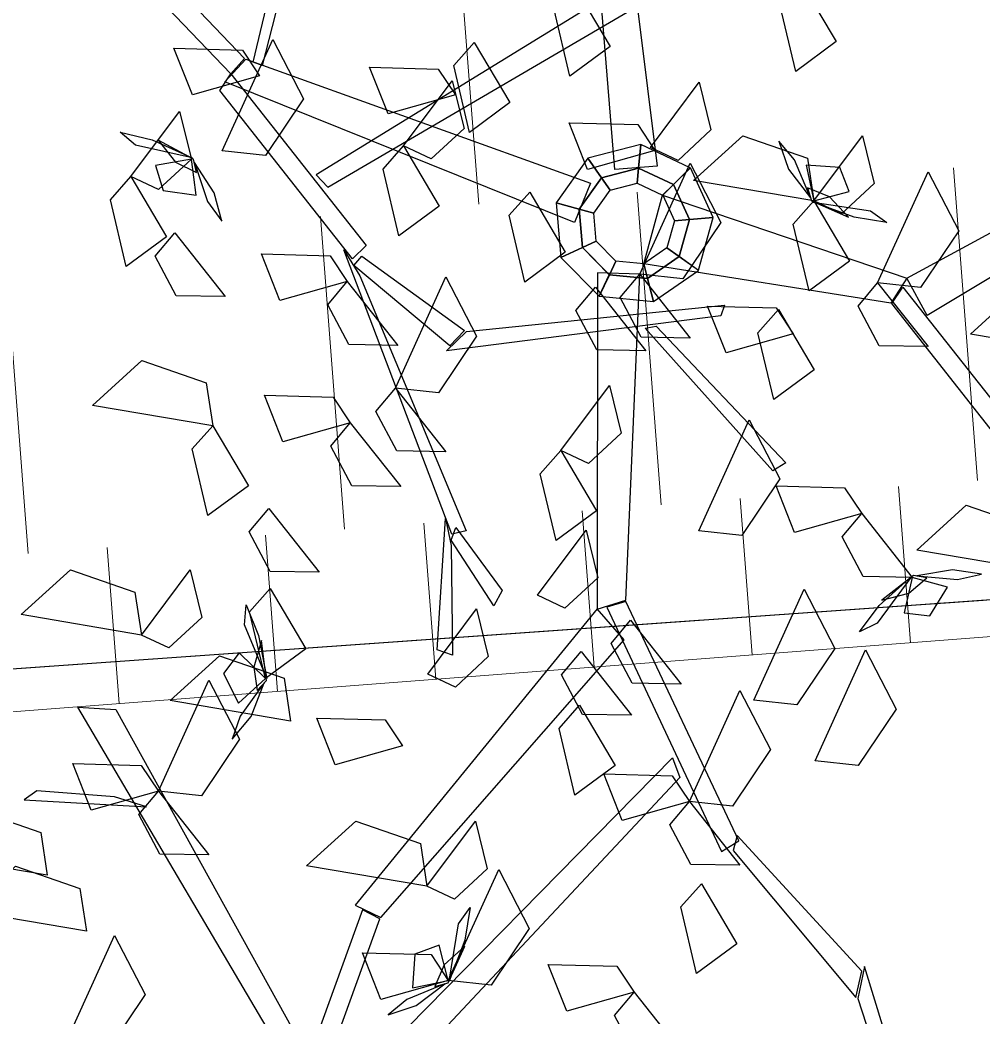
# Model space of a CAD drawing. Header units: metres. Extents: x 1851758 to 1852050, y 5187822 to 5188223.
# Drawn here: x 1851963.042 to 1851964.885, y 5187884.553 to 5187886.461 of the extents above; entities that cross this region are included whole.
import ezdxf

# ---------------------------------------------------------------- set-up
doc = ezdxf.new("R2010")
doc.units = ezdxf.units.M
doc.header["$LTSCALE"] = 2.5
doc.linetypes.add('L5', pattern=[1.15, 0.8, -0.175, 0, -0.175])
for name, color, linetype, lineweight in [('PAR', 11, 'L5', 30), ('PRO_DEMOL_TAL', 34, 'CONTINUOUS', 20), ('PRO_DEMOL_TAL_HAC', 32, 'CONTINUOUS', 15), ('PRO_PAR_SURF', 157, 'CONTINUOUS', 20)]:
    doc.layers.add(name, color=color, linetype=linetype, lineweight=lineweight)
doc.layers.add('PRO_PAR_CONT_DA', color=40, linetype='CONTINUOUS', plot=False)
doc.layers.add('PRO_VOI_VEG', color=81, linetype='CONTINUOUS')

# ---------------------------------------------------------------- blocks, each defined once
blk = doc.blocks.new('arbre4')
at = {"layer": 'PRO_VOI_VEG', "color": 42, "linetype": 'ByBlock', "lineweight": -2, "extrusion": (0.512659, -0.256321, 0.819439), "elevation": 0.3479, "flags": 128}
for points in [[(-0.0474, 2.2601), (0.4021, 3.4745), (0.4684, 3.4174), (0.0263, 2.2275), (-0.0474, 2.2601)], [(0.24, 3.1077), (-0.9759, 4.8926), (-1.0054, 4.7133), (0.2105, 3.0099), (0.24, 3.1077)]]:
    blk.add_lwpolyline(points, close=True, dxfattribs=at)
at = {"layer": 'PRO_VOI_VEG', "color": 42, "linetype": 'ByBlock', "lineweight": -2, "extrusion": (0.647784, -0.323881, 0.689548), "elevation": -0.1006, "flags": 128}
for points in [[(0.0263, 2.1997), (0.9106, 2.3923), (0.8885, 2.3135), (0.0263, 2.1472), (0.0263, 2.1997)], [(-0.0842, 0.2125), (-0.0842, 2.3048), (0.0263, 2.2435), (0.0779, 0.2125), (-0.0842, 0.2125)]]:
    blk.add_lwpolyline(points, close=True, dxfattribs=at)
at = {"layer": 'PRO_VOI_VEG', "color": 42, "linetype": 'ByBlock', "lineweight": -2, "extrusion": (0, -0.83205, 0.5547), "elevation": 0.6002, "flags": 128}
blk.add_lwpolyline([(-0.0637, 1.2825), (-0.0637, 3.5277), (0.0469, 3.4619), (0.0985, 1.2825), (-0.0637, 1.2825)], close=True, dxfattribs=at)
at = {"layer": 'PRO_VOI_VEG', "color": 42, "linetype": 'ByBlock', "lineweight": -2, "extrusion": (-0.798146, 0.353014, 0.488205), "flags": 128}
for points, elevation in [([(0.2567, 1.5814), (-0.9591, 3.7063), (-0.9886, 3.4928), (0.2273, 1.465), (0.2567, 1.5814)], 2.2142), ([(-0.0306, 0.5723), (0.4189, 2.018), (0.4852, 1.9501), (0.0431, 0.5335), (-0.0306, 0.5723)], 2.2142), ([(0.5368, 2.0471), (1.3252, 3.4928), (1.3547, 3.3958), (0.4631, 1.8628), (0.5368, 2.0471)], 2.2142), ([(-0.1065, 4.5292), (0.343, 5.9749), (0.4093, 5.9069), (-0.0328, 4.4904), (-0.1065, 4.5292)], 1.3369)]:
    blk.add_lwpolyline(points, close=True, dxfattribs=dict(at, elevation=elevation))
at = {"layer": 'PRO_VOI_VEG', "linetype": 'ByBlock', "lineweight": -2, "extrusion": (0.843665, 0.223353, 0.488205), "flags": 128}
for points, elevation in [([(0.9347, 7.5005), (0.6722, 7.3948), (0.6163, 7.771), (0.8773, 7.7131), (0.9347, 7.5005)], 4.2887), ([(0.6636, 5.22), (0.4011, 5.1143), (0.3452, 5.4904), (0.6062, 5.4326), (0.6636, 5.22)], 3.9536), ([(0.8596, 2.366), (0.5971, 2.2603), (0.5412, 2.6365), (0.8022, 2.5786), (0.8596, 2.366)], 0.9193), ([(0.5766, 2.5549), (0.3141, 2.4492), (0.2582, 2.8254), (0.5192, 2.7675), (0.5766, 2.5549)], 0.5817), ([(0.8137, 7.6456), (0.5513, 7.5399), (0.4954, 7.9161), (0.7564, 7.8582), (0.8137, 7.6456)], 2.2571), ([(0.2488, 7.7078), (-0.0137, 7.6021), (-0.0696, 7.9783), (0.1914, 7.9205), (0.2488, 7.7078)], 3.918), ([(-0.1454, 1.8665), (-0.4079, 1.7608), (-0.4638, 2.137), (-0.2028, 2.0791), (-0.1454, 1.8665)], 1.8123), ([(-0.4925, 1.6013), (-0.755, 1.4956), (-0.8109, 1.8718), (-0.5499, 1.814), (-0.4925, 1.6013)], 1.3589), ([(-0.1897, 5.444), (-0.4522, 5.3383), (-0.5081, 5.7145), (-0.2471, 5.6566), (-0.1897, 5.444)], 0.9998), ([(-0.7234, 2.0725), (-0.9859, 1.9667), (-1.0417, 2.3429), (-0.7808, 2.2851), (-0.7234, 2.0725)], 0.5168), ([(-0.8503, 6.2345), (-1.1128, 6.1287), (-1.1687, 6.5049), (-0.9077, 6.4471), (-0.8503, 6.2345)], 1.4414), ([(-1.6663, 5.3669), (-1.9288, 5.2612), (-1.9846, 5.6374), (-1.7237, 5.5795), (-1.6663, 5.3669)], 2.0649), ([(-2.4655, 5.2636), (-2.728, 5.1579), (-2.7838, 5.5341), (-2.5229, 5.4763), (-2.4655, 5.2636)], 2.2495)]:
    blk.add_lwpolyline(points, close=True, dxfattribs=dict(at, elevation=elevation))
at = {"layer": 'PRO_VOI_VEG', "linetype": 'ByBlock', "lineweight": -2, "extrusion": (9.90355e-10, -0.872729, 0.488205), "elevation": 1.4345, "flags": 128}
blk.add_lwpolyline([(-1.3901, 3.9559), (-1.6526, 3.8502), (-1.7085, 4.2264), (-1.4475, 4.1685), (-1.3901, 3.9559)], close=True, dxfattribs=at)
at = {"layer": 'PRO_VOI_VEG', "linetype": 'ByBlock', "lineweight": -2, "extrusion": (0.372929, 2.33266e-10, 0.92786), "elevation": 0.324, "flags": 128}
blk.add_lwpolyline([(0.4059, 1.8069), (0.814, 1.5622), (0.5789, 1.456), (0.3748, 1.6315), (0.4059, 1.8069)], close=True, dxfattribs=at)
at = {"layer": 'PRO_VOI_VEG', "linetype": 'ByBlock', "lineweight": -2, "extrusion": (9.90356e-10, -0.872729, 0.488205), "elevation": 1.9926, "flags": 128}
blk.add_lwpolyline([(-0.6494, 4.6811), (-0.9119, 4.5754), (-0.9678, 4.9516), (-0.7068, 4.8937), (-0.6494, 4.6811)], close=True, dxfattribs=at)
at = {"layer": 'PRO_VOI_VEG', "linetype": 'ByBlock', "lineweight": -2, "extrusion": (0.632852, 0.167542, 0.755929), "flags": 128}
for points, elevation in [([(0.5766, 2.2048), (0.7496, 1.8622), (0.5628, 1.8868), (0.495, 2.0951), (0.5766, 2.2048)], 1.4159), ([(0.8137, 4.7624), (0.9867, 4.4199), (0.8, 4.4444), (0.7322, 4.6528), (0.8137, 4.7624)], 2.8065), ([(0.2559, 5.5432), (0.4289, 5.2007), (0.2422, 5.2252), (0.1744, 5.4336), (0.2559, 5.5432)], 6.6286), ([(-0.1454, 1.1388), (0.0275, 0.7963), (-0.1592, 0.8208), (-0.227, 1.0292), (-0.1454, 1.1388)], 2.3391), ([(-0.7234, 1.7731), (-0.5504, 1.4306), (-0.7371, 1.4552), (-0.8049, 1.6635), (-0.7234, 1.7731)], 1.1908), ([(-1.2153, 6.1317), (-1.0423, 5.7892), (-1.2291, 5.8137), (-1.2969, 6.0221), (-1.2153, 6.1317)], 5.812), ([(-0.8538, 5.1759), (-0.6808, 4.8334), (-0.8676, 4.8579), (-0.9354, 5.0663), (-0.8538, 5.1759)], 2.4484), ([(-1.3605, 2.6479), (-1.1875, 2.3054), (-1.3742, 2.3299), (-1.442, 2.5383), (-1.3605, 2.6479)], 1.0322), ([(-2.1246, 6.0027), (-1.9516, 5.6602), (-2.1383, 5.6847), (-2.2061, 5.8931), (-2.1246, 6.0027)], 4.4873)]:
    blk.add_lwpolyline(points, close=True, dxfattribs=dict(at, elevation=elevation))
at = {"layer": 'PRO_VOI_VEG', "color": 6, "linetype": 'ByBlock', "lineweight": -2, "extrusion": (-0.370366, -0.914137, 0.164872), "elevation": 1.0971, "flags": 128}
blk.add_lwpolyline([(-1.6958, 4.9316), (-1.9178, 4.8247), (-1.9884, 5.004), (-1.8625, 5.0582), (-1.6958, 4.9316)], close=True, dxfattribs=at)
at = {"layer": 'PRO_VOI_VEG', "color": 6, "linetype": 'ByBlock', "lineweight": -2, "extrusion": (0.673553, 0.729861, 0.116747), "elevation": -0.2554, "flags": 128}
blk.add_lwpolyline([(1.4848, 5.1096), (1.6364, 5.335), (1.5329, 5.5495), (1.4441, 5.3955), (1.4848, 5.1096)], close=True, dxfattribs=at)
at = {"layer": 'PRO_VOI_VEG', "color": 6, "linetype": 'ByBlock', "lineweight": -2, "extrusion": (-0.591877, -0.641357, 0.488205), "elevation": 3.2023, "flags": 128}
blk.add_lwpolyline([(-1.4922, 3.9734), (-1.5846, 3.7592), (-1.5033, 3.6424), (-1.3924, 3.7738), (-1.4922, 3.9734)], close=True, dxfattribs=at)
at = {"layer": 'PRO_VOI_VEG', "linetype": 'ByBlock', "lineweight": -2, "extrusion": (9.90148e-10, -0.872729, 0.488205), "flags": 128}
for points, elevation in [([(0.0942, 1.3787), (-0.1683, 1.273), (-0.2242, 1.6492), (0.0368, 1.5914), (0.0942, 1.3787)], 0.4587), ([(-1.1196, 2.2953), (-1.3821, 2.1896), (-1.4379, 2.5658), (-1.177, 2.5079), (-1.1196, 2.2953)], 1.4356)]:
    blk.add_lwpolyline(points, close=True, dxfattribs=dict(at, elevation=elevation))
at = {"layer": 'PRO_VOI_VEG', "color": 6, "linetype": 'ByBlock', "lineweight": -2, "extrusion": (-0.948085, -0.279578, 0.151559), "elevation": 2.2368, "flags": 128}
blk.add_lwpolyline([(-0.8258, 4.7354), (-0.6687, 4.6893), (-0.5783, 4.8451), (-0.6903, 4.9277), (-0.8258, 4.7354)], close=True, dxfattribs=at)
at = {"layer": 'PRO_VOI_VEG', "color": 42, "linetype": 'ByBlock', "lineweight": -2, "extrusion": (-0.173268, 0.982653, 0.066114), "elevation": 0.0847, "flags": 128}
blk.add_lwpolyline([(-0.0632, -1.7867), (-0.0944, -3.0831), (0.115, -3.0831), (0.0838, -1.7867), (-0.0632, -1.7867)], close=True, dxfattribs=at)
at = {"layer": 'PRO_VOI_VEG', "color": 42, "linetype": 'ByBlock', "lineweight": -2, "extrusion": (0.498906, 0.864131, 0.066114), "elevation": 0.078, "flags": 128}
blk.add_lwpolyline([(-0.0652, -1.7863), (-0.0964, -3.0826), (0.113, -3.0826), (0.0818, -1.7863), (-0.0652, -1.7863)], close=True, dxfattribs=at)
at = {"layer": 'PRO_VOI_VEG', "linetype": 'ByBlock', "lineweight": -2, "extrusion": (-0.095442, 0.360509, 0.92786), "flags": 128}
for points, elevation in [([(-0.6704, 1.0724), (-0.2624, 0.8277), (-0.4975, 0.7215), (-0.7015, 0.8969), (-0.6704, 1.0724)], 2.2781), ([(1.7852, 2.4676), (2.1933, 2.2229), (1.9582, 2.1167), (1.7542, 2.2921), (1.7852, 2.4676)], 5.6306), ([(-1.4734, 3.0992), (-1.0653, 2.8545), (-1.3004, 2.7483), (-1.5044, 2.9237), (-1.4734, 3.0992)], 4.8889), ([(2.3097, 3.6916), (2.7178, 3.4468), (2.4827, 3.3406), (2.2787, 3.5161), (2.3097, 3.6916)], 6.8952), ([(-1.0053, 3.759), (-0.5972, 3.5143), (-0.8323, 3.4081), (-1.0363, 3.5836), (-1.0053, 3.759)], 4.6237), ([(1.8811, 4.0209), (2.2892, 3.7762), (2.0541, 3.67), (1.8501, 3.8455), (1.8811, 4.0209)], 6.3717), ([(2.956, 4.2829), (3.3641, 4.0382), (3.129, 3.932), (2.9249, 4.1074), (2.956, 4.2829)], 6.3648), ([(1.6, 4.094), (2.0081, 3.8493), (1.773, 3.7431), (1.569, 3.9185), (1.6, 4.094)], 4.489), ([(2.8862, 3.6731), (3.2943, 3.4284), (3.0592, 3.3222), (2.8552, 3.4976), (2.8862, 3.6731)], 4.1703)]:
    blk.add_lwpolyline(points, close=True, dxfattribs=dict(at, elevation=elevation))
at = {"layer": 'PRO_VOI_VEG', "color": 6, "linetype": 'ByBlock', "lineweight": -2, "extrusion": (0.924265, 0.350378, 0.151559), "elevation": 1.0175, "flags": 128}
blk.add_lwpolyline([(-0.1975, 2.3756), (-0.0404, 2.3295), (0.0499, 2.4853), (-0.062, 2.5679), (-0.1975, 2.3756)], close=True, dxfattribs=at)
at = {"layer": 'PRO_VOI_VEG', "color": 42, "linetype": 'ByBlock', "lineweight": -2, "extrusion": (-0.764368, 0.641381, 0.066114), "elevation": 0.0912, "flags": 128}
blk.add_lwpolyline([(-0.066, -1.7872), (-0.0972, -3.0835), (0.1122, -3.0835), (0.081, -1.7872), (-0.066, -1.7872)], close=True, dxfattribs=at)
at = {"layer": 'PRO_VOI_VEG', "color": 42, "linetype": 'ByBlock', "lineweight": -2, "extrusion": (-0.173631, 0.984712, 0.013934), "elevation": 0.1779, "flags": 128}
blk.add_lwpolyline([(-0.0435, 2.1009), (-0.0632, -1.7799), (0.0838, -1.7799), (0.0641, 2.1009), (-0.0435, 2.1009)], close=True, dxfattribs=at)
at = {"layer": 'PRO_VOI_VEG', "linetype": 'ByBlock', "lineweight": -2, "extrusion": (0.372929, 6.70652e-10, 0.92786), "elevation": 0.903, "flags": 128}
blk.add_lwpolyline([(-0.1949, 0.3648), (0.2132, 0.12), (-0.0219, 0.0138), (-0.2259, 0.1893), (-0.1949, 0.3648)], close=True, dxfattribs=at)
at = {"layer": 'PRO_VOI_VEG', "color": 42, "linetype": 'ByBlock', "lineweight": -2, "extrusion": (0.499951, 0.865941, 0.013934), "elevation": 0.1711, "flags": 128}
blk.add_lwpolyline([(-0.0455, 2.101), (-0.0652, -1.7798), (0.0818, -1.7798), (0.0621, 2.101), (-0.0455, 2.101)], close=True, dxfattribs=at)
at = {"layer": 'PRO_VOI_VEG', "color": 42, "linetype": 'ByBlock', "lineweight": -2, "extrusion": (0.937637, 0.341272, 0.066114), "elevation": 0.0741, "flags": 128}
blk.add_lwpolyline([(-0.0711, -1.786), (-0.1023, -3.0824), (0.1071, -3.0824), (0.0759, -1.786), (-0.0711, -1.786)], close=True, dxfattribs=at)
at = {"layer": 'PRO_VOI_VEG', "color": 42, "linetype": 'ByBlock', "lineweight": -2, "extrusion": (-0.760996, -0.336442, 0.5547), "elevation": 1.893, "flags": 128}
blk.add_lwpolyline([(0.6785, 4.3014), (0.6785, 6.5465), (0.789, 6.4808), (0.8406, 4.3014), (0.6785, 4.3014)], close=True, dxfattribs=at)
at = {"layer": 'PRO_VOI_VEG', "color": 42, "linetype": 'ByBlock', "lineweight": -2, "extrusion": (-0.76597, 0.642725, 0.013934), "elevation": 0.1843, "flags": 128}
blk.add_lwpolyline([(-0.0464, 2.1009), (-0.066, -1.78), (0.081, -1.78), (0.0613, 2.1009), (-0.0464, 2.1009)], close=True, dxfattribs=at)
at = {"layer": 'PRO_VOI_VEG', "color": 6, "linetype": 'ByBlock', "lineweight": -2, "extrusion": (0.541752, 0.684223, 0.488205), "elevation": 1.6197, "flags": 128}
blk.add_lwpolyline([(-0.5181, 1.9742), (-0.6105, 1.7601), (-0.5292, 1.6432), (-0.4182, 1.7747), (-0.5181, 1.9742)], close=True, dxfattribs=at)
at = {"layer": 'PRO_VOI_VEG', "color": 42, "linetype": 'ByBlock', "lineweight": -2, "extrusion": (0.939601, 0.341987, 0.013934), "elevation": 0.1672, "flags": 128}
blk.add_lwpolyline([(-0.0514, 2.1011), (-0.0711, -1.7797), (0.0759, -1.7797), (0.0563, 2.1011), (-0.0514, 2.1011)], close=True, dxfattribs=at)
at = {"layer": 'PRO_VOI_VEG', "linetype": 'ByBlock', "lineweight": -2, "extrusion": (-2.5148e-10, -0.654654, 0.755929), "elevation": 3.4112, "flags": 128}
blk.add_lwpolyline([(-1.7627, 3.096), (-1.5897, 2.7535), (-1.7765, 2.778), (-1.8443, 2.9864), (-1.7627, 3.096)], close=True, dxfattribs=at)
at = {"layer": 'PRO_VOI_VEG', "color": 42, "linetype": 'ByBlock', "lineweight": -2, "extrusion": (-0.997812, 0, 0.066114), "elevation": 0.0943, "flags": 128}
blk.add_lwpolyline([(-0.0724, -1.7874), (-0.1036, -3.0837), (0.1059, -3.0837), (0.0747, -1.7874), (-0.0724, -1.7874)], close=True, dxfattribs=at)
at = {"layer": 'PRO_VOI_VEG', "color": 6, "linetype": 'ByBlock', "lineweight": -2, "extrusion": (-0.616512, -0.778642, 0.116747), "elevation": -0.1469, "flags": 128}
blk.add_lwpolyline([(0.5107, 2.5621), (0.6623, 2.7876), (0.5587, 3.002), (0.47, 2.848), (0.5107, 2.5621)], close=True, dxfattribs=at)
at = {"layer": 'PRO_VOI_VEG', "linetype": 'ByBlock', "lineweight": -2, "extrusion": (0.372929, 1.7787e-09, 0.92786), "elevation": 3.2657, "flags": 128}
blk.add_lwpolyline([(-0.3009, 0.3394), (0.1072, 0.0947), (-0.1279, -0.0115), (-0.3319, 0.164), (-0.3009, 0.3394)], close=True, dxfattribs=at)
at = {"layer": 'PRO_VOI_VEG', "color": 42, "linetype": 'ByBlock', "lineweight": -2, "extrusion": (-0.999903, 0, 0.013934), "elevation": 0.1875, "flags": 128}
blk.add_lwpolyline([(-0.0527, 2.1008), (-0.0724, -1.78), (0.0747, -1.78), (0.055, 2.1008), (-0.0527, 2.1008)], close=True, dxfattribs=at)
at = {"layer": 'PRO_VOI_VEG', "color": 6, "linetype": 'ByBlock', "lineweight": -2, "extrusion": (0.300274, 0.939496, 0.164872), "elevation": 0.6468, "flags": 128}
blk.add_lwpolyline([(-0.6414, 2.4546), (-0.8634, 2.3477), (-0.9339, 2.527), (-0.808, 2.5812), (-0.6414, 2.4546)], close=True, dxfattribs=at)
at = {"layer": 'PRO_VOI_VEG', "color": 42, "linetype": 'ByBlock', "lineweight": -2, "extrusion": (0.939601, -0.341987, 0.013934), "elevation": 0.168, "flags": 128}
blk.add_lwpolyline([(-0.0584, 2.1011), (-0.0781, -1.7797), (0.0689, -1.7797), (0.0492, 2.1011), (-0.0584, 2.1011)], close=True, dxfattribs=at)
at = {"layer": 'PRO_VOI_VEG', "color": 42, "linetype": 'ByBlock', "lineweight": -2, "extrusion": (0.937637, -0.341272, 0.066114), "elevation": 0.0749, "flags": 128}
blk.add_lwpolyline([(-0.0781, -1.7861), (-0.1093, -3.0824), (0.1001, -3.0824), (0.0689, -1.7861), (-0.0781, -1.7861)], close=True, dxfattribs=at)
at = {"layer": 'PRO_VOI_VEG', "color": 42, "linetype": 'ByBlock', "lineweight": -2, "extrusion": (-0.888751, 0.393088, 0.235804), "elevation": 1.5933, "flags": 128}
blk.add_lwpolyline([(0.4631, 2.54), (0.6031, 4.5067), (0.6768, 4.3677), (0.5073, 2.4652), (0.4631, 2.54)], close=True, dxfattribs=at)
at = {"layer": 'PRO_VOI_VEG', "color": 42, "linetype": 'ByBlock', "lineweight": -2, "extrusion": (-0.764368, -0.641381, 0.066114), "elevation": 0.0927, "flags": 128}
blk.add_lwpolyline([(-0.0792, -1.7873), (-0.1104, -3.0836), (0.099, -3.0836), (0.0678, -1.7873), (-0.0792, -1.7873)], close=True, dxfattribs=at)
at = {"layer": 'PRO_VOI_VEG', "color": 42, "linetype": 'ByBlock', "lineweight": -2, "extrusion": (-0.76597, -0.642725, 0.013934), "elevation": 0.1858, "flags": 128}
blk.add_lwpolyline([(-0.0595, 2.1008), (-0.0792, -1.78), (0.0678, -1.78), (0.0481, 2.1008), (-0.0595, 2.1008)], close=True, dxfattribs=at)
at = {"layer": 'PRO_VOI_VEG', "color": 42, "linetype": 'ByBlock', "lineweight": -2, "extrusion": (0.499951, -0.865941, 0.013934), "elevation": 0.1731, "flags": 128}
blk.add_lwpolyline([(-0.0633, 2.101), (-0.083, -1.7798), (0.0641, -1.7798), (0.0444, 2.101), (-0.0633, 2.101)], close=True, dxfattribs=at)
at = {"layer": 'PRO_VOI_VEG', "linetype": 'ByBlock', "lineweight": -2, "extrusion": (1.09184e-10, -0.654654, 0.755929), "elevation": 3.2258, "flags": 128}
blk.add_lwpolyline([(-1.1196, 2.6186), (-0.9466, 2.276), (-1.1333, 2.3006), (-1.2011, 2.509), (-1.1196, 2.6186)], close=True, dxfattribs=at)
at = {"layer": 'PRO_VOI_VEG', "linetype": 'ByBlock', "lineweight": -2, "extrusion": (0.372929, -8.74771e-10, 0.92786), "elevation": 2.7218, "flags": 128}
blk.add_lwpolyline([(-0.5531, 2.1384), (-0.1451, 1.8936), (-0.3802, 1.7874), (-0.5842, 1.9629), (-0.5531, 2.1384)], close=True, dxfattribs=at)
at = {"layer": 'PRO_VOI_VEG', "color": 42, "linetype": 'ByBlock', "lineweight": -2, "extrusion": (-0.173631, -0.984712, 0.013934), "elevation": 0.1802, "flags": 128}
blk.add_lwpolyline([(-0.0637, 2.1009), (-0.0834, -1.7799), (0.0636, -1.7799), (0.0439, 2.1009), (-0.0637, 2.1009)], close=True, dxfattribs=at)
at = {"layer": 'PRO_VOI_VEG', "color": 42, "linetype": 'ByBlock', "lineweight": -2, "extrusion": (0.498906, -0.864131, 0.066114), "elevation": 0.08, "flags": 128}
blk.add_lwpolyline([(-0.083, -1.7864), (-0.1142, -3.0827), (0.0953, -3.0827), (0.0641, -1.7864), (-0.083, -1.7864)], close=True, dxfattribs=at)
at = {"layer": 'PRO_VOI_VEG', "color": 42, "linetype": 'ByBlock', "lineweight": -2, "extrusion": (0.123326, 0.805569, 0.579526), "elevation": 0.4072, "flags": 128}
blk.add_lwpolyline([(0.1341, 0.9159), (0.0441, 3.1302), (-0.0637, 3.0582), (-0.0278, 0.9055), (0.1341, 0.9159)], close=True, dxfattribs=at)
at = {"layer": 'PRO_VOI_VEG', "color": 42, "linetype": 'ByBlock', "lineweight": -2, "extrusion": (-0.173268, -0.982653, 0.066114), "elevation": 0.087, "flags": 128}
blk.add_lwpolyline([(-0.0834, -1.7869), (-0.1146, -3.0832), (0.0948, -3.0832), (0.0636, -1.7869), (-0.0834, -1.7869)], close=True, dxfattribs=at)
at = {"layer": 'PRO_VOI_VEG', "linetype": 'ByBlock', "lineweight": -2, "extrusion": (-4.92688e-09, -0.654654, 0.755929), "elevation": 0.5216, "flags": 128}
blk.add_lwpolyline([(-0.0017, 0.1939), (0.1713, -0.1486), (-0.0154, -0.1241), (-0.0832, 0.0843), (-0.0017, 0.1939)], close=True, dxfattribs=at)
at = {"layer": 'PRO_VOI_VEG', "linetype": 'ByBlock', "lineweight": -2, "extrusion": (4.78425e-09, -0.654654, 0.755929), "elevation": 3.6319, "flags": 128}
blk.add_lwpolyline([(-0.1749, 2.8412), (-0.0019, 2.4987), (-0.1886, 2.5232), (-0.2564, 2.7316), (-0.1749, 2.8412)], close=True, dxfattribs=at)
at = {"layer": 'PRO_VOI_VEG', "linetype": 'ByBlock', "lineweight": -2, "extrusion": (1.08863e-10, -0.654654, 0.755929), "elevation": 3.6784, "flags": 128}
blk.add_lwpolyline([(0.9029, 2.7875), (1.0759, 2.445), (0.8892, 2.4695), (0.8214, 2.6779), (0.9029, 2.7875)], close=True, dxfattribs=at)
at = {"layer": 'PRO_VOI_VEG', "color": 42, "linetype": 'ByBlock', "lineweight": -2, "extrusion": (-0.853501, 0.377497, 0.359211), "elevation": 2.1504, "flags": 128}
for points in [[(0.6031, 4.2607), (0.1831, 6.7636), (0.2273, 6.7636), (0.6989, 4.1274), (0.6031, 4.2607)], [(0.3452, 6.1481), (0.6768, 7.9329), (0.721, 7.8303), (0.3673, 6.0455), (0.3452, 6.1481)]]:
    blk.add_lwpolyline(points, close=True, dxfattribs=at)
at = {"layer": 'PRO_VOI_VEG', "linetype": 'ByBlock', "lineweight": -2, "extrusion": (9.90252e-10, -0.872729, 0.488205), "elevation": 2.6581, "flags": 128}
blk.add_lwpolyline([(0.5658, 3.7901), (0.3034, 3.6844), (0.2475, 4.0606), (0.5085, 4.0027), (0.5658, 3.7901)], close=True, dxfattribs=at)
at = {"layer": 'PRO_VOI_VEG', "linetype": 'ByBlock', "lineweight": -2, "extrusion": (9.90251e-10, -0.872729, 0.488205), "flags": 128}
for points, elevation in [([(-1.1522, 6.0538), (-1.4146, 5.9481), (-1.4705, 6.3243), (-1.2095, 6.2664), (-1.1522, 6.0538)], 4.1564), ([(-0.2458, 3.7736), (-0.5083, 3.6679), (-0.5642, 4.0441), (-0.3032, 3.9862), (-0.2458, 3.7736)], 5.4695)]:
    blk.add_lwpolyline(points, close=True, dxfattribs=dict(at, elevation=elevation))
at = {"layer": 'PRO_VOI_VEG', "linetype": 'ByBlock', "lineweight": -2, "extrusion": (4.78392e-09, -0.654654, 0.755929), "elevation": 2.874, "flags": 128}
blk.add_lwpolyline([(-0.9691, 1.7572), (-0.7961, 1.4147), (-0.9828, 1.4392), (-1.0506, 1.6476), (-0.9691, 1.7572)], close=True, dxfattribs=at)
at = {"layer": 'PRO_VOI_VEG', "linetype": 'ByBlock', "lineweight": -2, "extrusion": (-2.51831e-10, -0.654654, 0.755929), "elevation": 1.5187, "flags": 128}
blk.add_lwpolyline([(-1.1522, 0.4264), (-0.9792, 0.0839), (-1.1659, 0.1084), (-1.2337, 0.3168), (-1.1522, 0.4264)], close=True, dxfattribs=at)
at = {"layer": 'PRO_VOI_VEG', "linetype": 'ByBlock', "lineweight": -2, "extrusion": (0.372929, 2.33265e-10, 0.92786), "elevation": 3.1369, "flags": 128}
blk.add_lwpolyline([(-1.1918, 1.1054), (-0.7838, 0.8607), (-1.0189, 0.7545), (-1.2229, 0.9299), (-1.1918, 1.1054)], close=True, dxfattribs=at)
at = {"layer": 'PRO_VOI_VEG', "linetype": 'ByBlock', "lineweight": -2, "extrusion": (-2.5163e-10, -0.654654, 0.755929), "elevation": 6.5073, "flags": 128}
blk.add_lwpolyline([(-1.4892, 4.3476), (-1.3162, 4.0051), (-1.503, 4.0296), (-1.5708, 4.238), (-1.4892, 4.3476)], close=True, dxfattribs=at)
at = {"layer": 'PRO_VOI_VEG', "color": 42, "linetype": 'ByBlock', "lineweight": -2, "extrusion": (-0.89221, -0.02421, 0.450971), "elevation": 2.5642, "flags": 128}
blk.add_lwpolyline([(1.1483, 3.2196), (1.5663, 3.1308), (1.5398, 3.0075), (1.044, 3.198), (1.1483, 3.2196)], close=True, dxfattribs=at)
at = {"layer": 'PRO_VOI_VEG', "linetype": 'ByBlock', "lineweight": -2, "extrusion": (9.90247e-10, -0.872729, 0.488205), "elevation": 5.043, "flags": 128}
blk.add_lwpolyline([(0.7712, 6.6051), (0.5088, 6.4994), (0.4529, 6.8756), (0.7139, 6.8177), (0.7712, 6.6051)], close=True, dxfattribs=at)
at = {"layer": 'PRO_VOI_VEG', "color": 42, "linetype": 'ByBlock', "lineweight": -2, "extrusion": (-0.900289, 0.398191, 0.175849), "elevation": 0.9752, "flags": 128}
blk.add_lwpolyline([(1.3252, 3.9299), (1.4947, 5.3399), (1.561, 5.2748), (1.3768, 3.9299), (1.3252, 3.9299)], close=True, dxfattribs=at)
at = {"layer": 'PRO_VOI_VEG', "linetype": 'ByBlock', "lineweight": -2, "extrusion": (4.78427e-09, -0.654654, 0.755929), "elevation": 6.6466, "flags": 128}
blk.add_lwpolyline([(0.7712, 4.1997), (0.9442, 3.8572), (0.7575, 3.8818), (0.6897, 4.0901), (0.7712, 4.1997)], close=True, dxfattribs=at)
at = {"layer": 'PRO_VOI_VEG', "color": 6, "linetype": 'ByBlock', "lineweight": -2, "extrusion": (-0.960342, -0.224855, 0.164872), "elevation": 2.9071, "flags": 128}
blk.add_lwpolyline([(1.2254, 5.9975), (1.0034, 5.8906), (0.9329, 6.0699), (1.0588, 6.124), (1.2254, 5.9975)], close=True, dxfattribs=at)
at = {"layer": 'PRO_VOI_VEG', "color": 42, "linetype": 'ByBlock', "lineweight": -2, "extrusion": (0.117148, 0.690201, 0.714072), "elevation": 0.9423, "flags": 128}
for points in [[(-0.0158, 2.9868), (-0.5345, 4.2377), (-0.5974, 4.1723), (-0.0875, 2.9468), (-0.0158, 2.9868)], [(-0.3516, 3.8619), (0.7588, 5.8409), (0.7985, 5.6534), (-0.3165, 3.7606), (-0.3516, 3.8619)]]:
    blk.add_lwpolyline(points, close=True, dxfattribs=at)
at = {"layer": 'PRO_VOI_VEG', "linetype": 'ByBlock', "lineweight": -2, "extrusion": (0.372929, -1.31215e-09, 0.92786), "flags": 128}
for points, elevation in [([(-1.8552, 2.7885), (-1.4471, 2.5438), (-1.6822, 2.4376), (-1.8862, 2.6131), (-1.8552, 2.7885)], 7.7453), ([(-2.0174, 3.74), (-1.6094, 3.4953), (-1.8444, 3.3891), (-2.0485, 3.5645), (-2.0174, 3.74)], 3.9482)]:
    blk.add_lwpolyline(points, close=True, dxfattribs=dict(at, elevation=elevation))
at = {"layer": 'PRO_VOI_VEG', "color": 6, "linetype": 'ByBlock', "lineweight": -2, "extrusion": (0.691544, -0.703267, 0.164872), "elevation": 2.9047, "flags": 128}
blk.add_lwpolyline([(-0.3312, 7.1829), (-0.5532, 7.076), (-0.6237, 7.2553), (-0.4979, 7.3094), (-0.3312, 7.1829)], close=True, dxfattribs=at)
at = {"layer": 'PRO_VOI_VEG', "color": 6, "linetype": 'ByBlock', "lineweight": -2, "extrusion": (-0.401921, 0.908201, 0.116747), "elevation": -0.7955, "flags": 128}
blk.add_lwpolyline([(-0.2899, 7.7088), (-0.1384, 7.9343), (-0.2419, 8.1488), (-0.3306, 7.9948), (-0.2899, 7.7088)], close=True, dxfattribs=at)
at = {"layer": 'PRO_VOI_VEG', "color": 6, "linetype": 'ByBlock', "lineweight": -2, "extrusion": (0.353183, -0.798071, 0.488205), "elevation": 5.1648, "flags": 128}
blk.add_lwpolyline([(0.2825, 5.7613), (0.1901, 5.5471), (0.2715, 5.4303), (0.3824, 5.5617), (0.2825, 5.7613)], close=True, dxfattribs=at)
at = {"layer": 'PRO_VOI_VEG', "color": 6, "linetype": 'ByBlock', "lineweight": -2, "extrusion": (-0.120391, -0.981089, 0.151559), "elevation": 2.4311, "flags": 128}
blk.add_lwpolyline([(1.1285, 7.2535), (1.2856, 7.2074), (1.376, 7.3632), (1.264, 7.4458), (1.1285, 7.2535)], close=True, dxfattribs=at)
at = {"layer": 'PRO_VOI_VEG', "color": 6, "linetype": 'ByBlock', "lineweight": -2, "extrusion": (0.984735, -0.129102, 0.116747), "elevation": -0.5707, "flags": 128}
blk.add_lwpolyline([(-1.8163, 6.5056), (-1.6647, 6.731), (-1.7683, 6.9455), (-1.857, 6.7915), (-1.8163, 6.5056)], close=True, dxfattribs=at)
at = {"layer": 'PRO_VOI_VEG', "color": 42, "linetype": 'ByBlock', "lineweight": -2, "extrusion": (0.715812, 0.230111, 0.659289), "elevation": 1.31, "flags": 128}
blk.add_lwpolyline([(-1.3064, 2.5579), (-1.9997, 4.5127), (-2.081, 4.4029), (-1.4555, 2.4808), (-1.3064, 2.5579)], close=True, dxfattribs=at)
at = {"layer": 'PRO_VOI_VEG', "color": 6, "linetype": 'ByBlock', "lineweight": -2, "extrusion": (-0.865324, 0.113447, 0.488205), "elevation": 4.2767, "flags": 128}
blk.add_lwpolyline([(1.8089, 4.9189), (1.7165, 4.7047), (1.7978, 4.5879), (1.9088, 4.7193), (1.8089, 4.9189)], close=True, dxfattribs=at)
at = {"layer": 'PRO_VOI_VEG', "linetype": 'ByBlock', "lineweight": -2, "extrusion": (-2.51659e-10, -0.654654, 0.755929), "elevation": 4.1288, "flags": 128}
blk.add_lwpolyline([(-0.1438, 1.5758), (0.0292, 1.2333), (-0.1576, 1.2578), (-0.2253, 1.4662), (-0.1438, 1.5758)], close=True, dxfattribs=at)
at = {"layer": 'PRO_VOI_VEG', "color": 6, "linetype": 'ByBlock', "lineweight": -2, "extrusion": (-0.77532, 0.613114, 0.151559), "elevation": 1.1712, "flags": 128}
blk.add_lwpolyline([(2.252, 6.2642), (2.4091, 6.2181), (2.4995, 6.3739), (2.3875, 6.4566), (2.252, 6.2642)], close=True, dxfattribs=at)
at = {"layer": 'PRO_VOI_VEG', "linetype": 'ByBlock', "lineweight": -2, "extrusion": (1.09031e-10, -0.654654, 0.755929), "elevation": 6.9341, "flags": 128}
blk.add_lwpolyline([(-0.342, 3.8678), (-0.169, 3.5253), (-0.3558, 3.5498), (-0.4236, 3.7582), (-0.342, 3.8678)], close=True, dxfattribs=at)
at = {"layer": 'PRO_VOI_VEG', "color": 42, "linetype": 'ByBlock', "lineweight": -2, "extrusion": (0.467607, -0.569947, 0.67565), "elevation": 4.1436, "flags": 128}
blk.add_lwpolyline([(-3.2067, 2.3733), (-2.8223, 4.7475), (-2.7247, 4.5887), (-3.1414, 2.2936), (-3.2067, 2.3733)], close=True, dxfattribs=at)
at = {"layer": 'PRO_VOI_VEG', "linetype": 'ByBlock', "lineweight": -2, "extrusion": (0.372929, 1.77868e-09, 0.92786), "elevation": 3.2759, "flags": 128}
blk.add_lwpolyline([(-2.1056, 0.7597), (-1.6975, 0.515), (-1.9326, 0.4088), (-2.1366, 0.5843), (-2.1056, 0.7597)], close=True, dxfattribs=at)
at = {"layer": 'PRO_VOI_VEG', "linetype": 'ByBlock', "lineweight": -2, "extrusion": (9.9025e-10, -0.872729, 0.488205), "flags": 128}
for points, elevation in [([(-1.0531, 2.6869), (-1.3155, 2.5812), (-1.3714, 2.9574), (-1.1104, 2.8995), (-1.0531, 2.6869)], 3.7029), ([(0.0247, 2.5397), (-0.2377, 2.434), (-0.2936, 2.8102), (-0.0327, 2.7523), (0.0247, 2.5397)], 3.9661)]:
    blk.add_lwpolyline(points, close=True, dxfattribs=dict(at, elevation=elevation))
at = {"layer": 'PRO_VOI_VEG', "linetype": 'ByBlock', "lineweight": -2, "extrusion": (0.372929, 2.33267e-10, 0.92786), "elevation": 4.7025, "flags": 128}
blk.add_lwpolyline([(-2.2215, 1.8634), (-1.8134, 1.6187), (-2.0485, 1.5125), (-2.2525, 1.6879), (-2.2215, 1.8634)], close=True, dxfattribs=at)
at = {"layer": 'PRO_VOI_VEG', "linetype": 'ByBlock', "lineweight": -2, "extrusion": (-3.21725e-09, -0.872729, 0.488205), "flags": 128}
for points, elevation in [([(-1.9978, 3.4295), (-2.2603, 3.3238), (-2.3161, 3.7), (-2.0552, 3.6421), (-1.9978, 3.4295)], 4.2301), ([(-0.951, 2.6381), (-1.2135, 2.5324), (-1.2694, 2.9086), (-1.0084, 2.8507), (-0.951, 2.6381)], 4.7174)]:
    blk.add_lwpolyline(points, close=True, dxfattribs=dict(at, elevation=elevation))
at = {"layer": 'PRO_VOI_VEG', "color": 42, "linetype": 'ByBlock', "lineweight": -2, "extrusion": (0.64699, -0.584454, 0.489712), "elevation": 2.7052, "flags": 128}
blk.add_lwpolyline([(-2.9553, 5.3285), (-3.1179, 5.8389), (-3.1744, 5.874), (-2.9114, 5.0814), (-2.9553, 5.3285)], close=True, dxfattribs=at)
at = {"layer": 'PRO_VOI_VEG', "linetype": 'ByBlock', "lineweight": -2, "extrusion": (-2.51652e-10, -0.654654, 0.755929), "elevation": 5.8288, "flags": 128}
blk.add_lwpolyline([(-1.9978, 2.3791), (-1.8248, 2.0365), (-2.0115, 2.0611), (-2.0793, 2.2695), (-1.9978, 2.3791)], close=True, dxfattribs=at)
at = {"layer": 'PRO_VOI_VEG', "linetype": 'ByBlock', "lineweight": -2, "extrusion": (-4.92671e-09, -0.654654, 0.755929), "flags": 128}
for points, elevation in [([(0.0247, 2.5212), (0.1977, 2.1787), (0.011, 2.2032), (-0.0568, 2.4116), (0.0247, 2.5212)], 6.3046), ([(-0.2458, 0.7992), (-0.0728, 0.4567), (-0.2596, 0.4813), (-0.3274, 0.6896), (-0.2458, 0.7992)], 5.4003)]:
    blk.add_lwpolyline(points, close=True, dxfattribs=dict(at, elevation=elevation))
at = {"layer": 'PRO_VOI_VEG', "color": 42, "linetype": 'ByBlock', "lineweight": -2, "extrusion": (-0.708702, 0.594292, 0.380209), "elevation": -0.1795, "flags": 128}
blk.add_lwpolyline([(1.7418, 4.0115), (1.9291, 5.8754), (1.8347, 5.7712), (1.6866, 3.9569), (1.7418, 4.0115)], close=True, dxfattribs=at)
at = {"layer": 'PRO_VOI_VEG', "linetype": 'ByBlock', "lineweight": -2, "extrusion": (0.372929, 1.77869e-09, 0.92786), "elevation": 3.9185, "flags": 128}
blk.add_lwpolyline([(-2.8291, 2.5999), (-2.4211, 2.3552), (-2.6561, 2.249), (-2.8602, 2.4245), (-2.8291, 2.5999)], close=True, dxfattribs=at)
at = {"layer": 'PRO_VOI_VEG', "linetype": 'ByBlock', "lineweight": -2, "extrusion": (0.372929, 2.33268e-10, 0.92786), "elevation": 2.9444, "flags": 128}
blk.add_lwpolyline([(-2.9622, 3.8098), (-2.5541, 3.565), (-2.7892, 3.4588), (-2.9932, 3.6343), (-2.9622, 3.8098)], close=True, dxfattribs=at)
at = {"layer": 'PRO_VOI_VEG', "color": 42, "linetype": 'ByBlock', "lineweight": -2, "extrusion": (0.61949, 0.103981, 0.778087), "elevation": 2.2461, "flags": 128}
blk.add_lwpolyline([(-2.2906, 3.9436), (-3.2312, 4.7621), (-3.2626, 4.6739), (-2.3395, 3.8728), (-2.2906, 3.9436)], close=True, dxfattribs=at)
at = {"layer": 'PRO_VOI_VEG', "color": 6, "linetype": 'ByBlock', "lineweight": -2, "extrusion": (-0.937099, 0.307673, 0.164872), "elevation": 0.7776, "flags": 128}
blk.add_lwpolyline([(2.9866, 4.5535), (2.7646, 4.4466), (2.6941, 4.6259), (2.82, 4.6801), (2.9866, 4.5535)], close=True, dxfattribs=at)
at = {"layer": 'PRO_VOI_VEG', "color": 6, "linetype": 'ByBlock', "lineweight": -2, "extrusion": (-0.67993, 0.547131, 0.488205), "elevation": 1.3471, "flags": 128}
blk.add_lwpolyline([(2.8004, 4.5235), (2.7079, 4.3093), (2.7893, 4.1925), (2.9002, 4.3239), (2.8004, 4.5235)], close=True, dxfattribs=at)
at = {"layer": 'PRO_VOI_VEG', "color": 6, "linetype": 'ByBlock', "lineweight": -2, "extrusion": (0.773757, -0.622632, 0.116747), "elevation": 1.5696, "flags": 128}
blk.add_lwpolyline([(-2.8077, 4.4665), (-2.6562, 4.6919), (-2.7597, 4.9064), (-2.8484, 4.7524), (-2.8077, 4.4665)], close=True, dxfattribs=at)
at = {"layer": 'PRO_VOI_VEG', "color": 6, "linetype": 'ByBlock', "lineweight": -2, "extrusion": (-0.343079, 0.926999, 0.151559), "elevation": -1.6061, "flags": 128}
blk.add_lwpolyline([(1.8903, 4.894), (2.0475, 4.8479), (2.1378, 5.0037), (2.0259, 5.0864), (1.8903, 4.894)], close=True, dxfattribs=at)
at = {"layer": 'PRO_VOI_VEG', "color": 42, "linetype": 'ByBlock', "lineweight": -2, "extrusion": (-0.69055, 0.517001, 0.505816), "elevation": 0.7271, "flags": 128}
blk.add_lwpolyline([(2.0587, 5.7834), (2.9491, 7.8955), (2.9065, 7.9111), (1.9406, 5.6968), (2.0587, 5.7834)], close=True, dxfattribs=at)
at = {"layer": 'PRO_VOI_VEG', "color": 42, "linetype": 'ByBlock', "lineweight": -2}
blk.add_polyline3d([(0.1103, 0.1, 2.1032), (1.016, -0.2926, 4.629), (0.9477, -0.3833, 4.562), (0.0171, -0.1562, 2.1032)], close=True, dxfattribs=at)

msp = doc.modelspace()

# ---------------------------------------------------------------- linework, layer by layer
at = {"layer": 'PAR', "flags": 128}
msp.add_lwpolyline([(1851757.77, 5187868.487), (1851833.6918, 5187875.6402), (1851863.5824, 5187878.1707), (1851981.4866, 5187886.528), (1851987.4718, 5187886.9522), (1852004.3774, 5187888.6518), (1852028.9496, 5187890.8198)], dxfattribs=at)
at = {"layer": 'PRO_DEMOL_TAL', "flags": 128}
msp.add_lwpolyline([(1851945.1351, 5187883.7407), (1851953.8454, 5187884.431), (1851969.8934, 5187885.6652, 0.04826), (1851974.4121, 5187886.4558)], format="xyb", dxfattribs=at)
at = {"layer": 'PRO_DEMOL_TAL_HAC'}
for p, q in [((1851963.92, 5187886.1085), (1851963.842, 5187887.1218)), ((1851964.8743, 5187885.5801), (1851964.8283, 5187886.1783)), ((1851964.2688, 5187885.5335), (1851964.2227, 5187886.1318)), ((1851963.6632, 5187885.487), (1851963.6172, 5187886.0852)), ((1851963.0576, 5187885.4404), (1851963.0116, 5187886.0386)), ((1851964.7459, 5187885.2693), (1851964.7229, 5187885.5685)), ((1851964.4432, 5187885.2461), (1851964.4202, 5187885.5452)), ((1851964.1404, 5187885.2228), (1851964.1174, 5187885.5219)), ((1851963.8376, 5187885.1995), (1851963.8146, 5187885.4986)), ((1851963.5348, 5187885.1762), (1851963.5118, 5187885.4753)), ((1851963.232, 5187885.1529), (1851963.209, 5187885.452))]:
    msp.add_line(p, q, dxfattribs=at)
at = {"layer": 'PRO_PAR_CONT_DA', "flags": 128}
msp.add_lwpolyline([(1851863.5824, 5187878.1707), (1851981.4866, 5187886.528), (1851981.3715, 5187888.4018), (1851863.4796, 5187879.0507)], close=True, dxfattribs=at)
at = {"layer": 'PRO_PAR_SURF', "flags": 128}
for points in [[(1851977.7933, 5187946.6346), (1851981.4866, 5187886.528), (1851863.5824, 5187878.1707), (1851856.5917, 5187937.9836), (1851927.7207, 5187943.0606)], [(1851979.4592, 5187919.5236), (1851978.1813, 5187918.0657), (1851896.9596, 5187912.2309), (1851896.7804, 5187914.7245), (1851884.8113, 5187913.8647), (1851885.6711, 5187901.8955), (1851897.6403, 5187902.7554), (1851899.2249, 5187880.6971), (1851981.4866, 5187886.528)]]:
    msp.add_lwpolyline(points, close=True, dxfattribs=at)

# ---------------------------------------------------------------- block references
at = {"layer": 'PRO_VOI_VEG', "xscale": 0.5, "yscale": 0.5, "zscale": 0.5, "rotation": 4.640794973699927}
msp.add_blockref('arbre4', (1851964.2208, 5187886.0717), dxfattribs=at)

doc.saveas('drawing.dxf')
